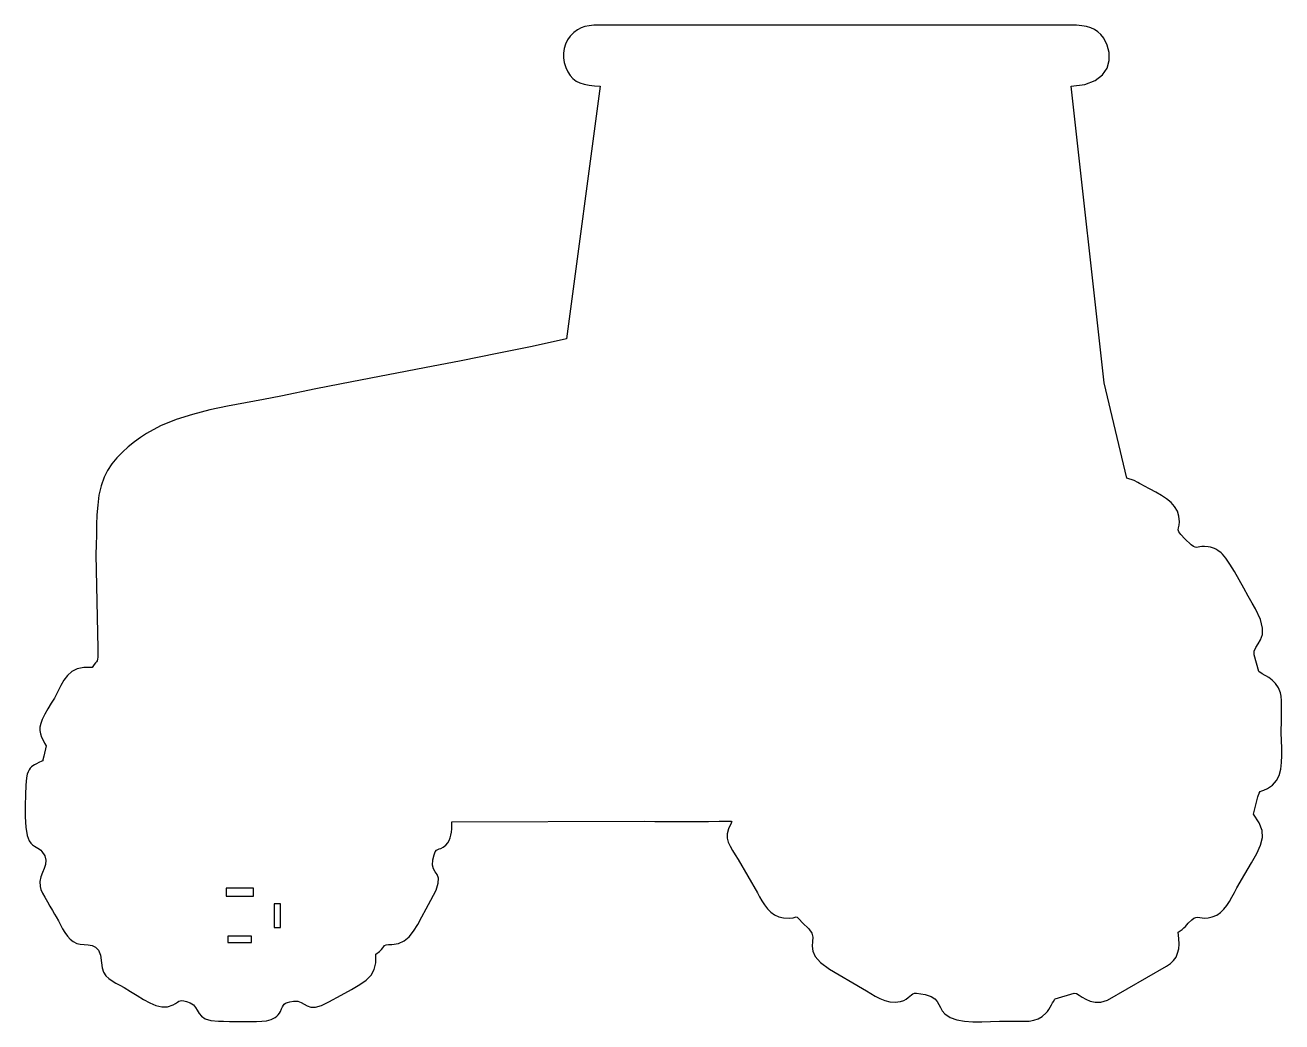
# Model space of a CAD drawing. Header units: millimetres. Extents: x -8 to 152, y 0 to 127.
import ezdxf

# ---------------------------------------------------------------- set-up
doc = ezdxf.new("R2010")
doc.units = ezdxf.units.MM
doc.layers.get('0').update_dxf_attribs({"linetype": 'CONTINUOUS'})

msp = doc.modelspace()

# ---------------------------------------------------------------- linework, layer by layer
for points in [[(-8.28, 27.98), (-8.27, 26.55), (-8.19, 25.23), (-8.03, 24.16), (-7.77, 23.48), (-7.55, 23.21), (-7.33, 23), (-7.1, 22.82), (-6.88, 22.67), (-6.66, 22.55), (-6.47, 22.42), (-6.29, 22.3), (-6.14, 22.15), (-5.77, 21.57), (-5.64, 21.02), (-5.69, 20.5), (-5.86, 19.99), (-6.08, 19.47), (-6.28, 18.92), (-6.39, 18.33), (-6.37, 17.67), (-6.26, 17.31), (-6.05, 16.84), (-5.77, 16.31), (-5.45, 15.74), (-5.12, 15.17), (-4.8, 14.63), (-4.52, 14.17), (-4.31, 13.8), (-4.05, 13.32), (-3.78, 12.81), (-3.51, 12.31), (-3.22, 11.83), (-2.9, 11.38), (-2.55, 10.99), (-2.15, 10.67), (-1.71, 10.44), (-1.25, 10.34), (-0.75, 10.3), (-0.24, 10.27), (0.25, 10.17), (0.69, 9.96), (1.06, 9.56), (1.31, 8.93), (1.43, 7.98), (1.52, 7.31), (1.72, 6.77), (2.01, 6.33), (2.38, 5.97), (2.82, 5.66), (3.29, 5.38), (3.8, 5.11), (4.33, 4.82), (5.15, 4.32), (5.97, 3.8), (6.78, 3.3), (7.58, 2.86), (8.37, 2.53), (9.13, 2.35), (9.87, 2.36), (10.59, 2.62), (10.88, 2.8), (11.11, 2.95), (11.3, 3.07), (11.48, 3.14), (11.68, 3.16), (11.94, 3.13), (12.28, 3.04), (12.74, 2.87), (13.15, 2.63), (13.42, 2.3), (13.64, 1.92), (13.87, 1.53), (14.19, 1.17), (14.66, 0.85), (15.36, 0.63), (16.36, 0.54), (16.97, 0.53), (17.73, 0.51), (18.58, 0.5), (19.47, 0.48), (20.35, 0.48), (21.17, 0.5), (21.88, 0.54), (22.44, 0.6), (22.76, 0.67), (23.05, 0.76), (23.31, 0.88), (23.55, 1.02), (23.76, 1.18), (23.94, 1.36), (24.09, 1.56), (24.22, 1.77), (24.38, 2.12), (24.5, 2.38), (24.6, 2.58), (24.72, 2.72), (24.88, 2.83), (25.11, 2.91), (25.44, 2.99), (25.91, 3.07), (26.44, 3.07), (26.87, 2.93), (27.26, 2.71), (27.65, 2.49), (28.11, 2.34), (28.69, 2.32), (29.44, 2.52), (30.41, 3), (31.95, 3.87), (33.26, 4.58), (34.32, 5.19), (35.16, 5.78), (35.77, 6.39), (36.18, 7.1), (36.38, 7.98), (36.39, 9.08), (36.83, 9.4), (37.1, 9.67), (37.27, 9.88), (37.39, 10.04), (37.5, 10.16), (37.68, 10.24), (37.97, 10.28), (38.43, 10.29), (39.28, 10.41), (40, 10.75), (40.63, 11.28), (41.19, 11.99), (41.71, 12.84), (42.24, 13.8), (42.79, 14.85), (43.4, 15.96), (44.04, 17.22), (44.32, 18.11), (44.34, 18.74), (44.18, 19.19), (43.94, 19.55), (43.7, 19.92), (43.57, 20.4), (43.63, 21.08), (43.79, 21.7), (43.94, 22.08), (44.09, 22.3), (44.25, 22.4), (44.44, 22.46), (44.67, 22.53), (44.95, 22.67), (45.3, 22.95), (45.53, 23.22), (45.71, 23.52), (45.84, 23.86), (45.94, 24.22), (46, 24.62), (46.04, 25.04), (46.06, 25.48), (46.06, 25.93), (70.54, 25.98), (71.92, 25.97), (73.28, 25.96), (74.64, 25.96), (76, 25.96), (77.36, 25.97), (78.72, 25.97), (80.09, 25.98), (81.45, 25.98), (81.62, 25.98), (81.69, 25.96), (81.68, 25.89), (81.61, 25.75), (81.28, 25.03), (81.12, 24.39), (81.12, 23.83), (81.25, 23.31), (81.48, 22.8), (81.78, 22.28), (82.14, 21.73), (82.52, 21.11), (84.96, 16.88), (85.24, 16.37), (85.54, 15.85), (85.87, 15.34), (86.24, 14.86), (86.66, 14.43), (87.13, 14.07), (87.67, 13.82), (88.29, 13.68), (89.06, 13.64), (89.51, 13.7), (89.75, 13.79), (89.88, 13.83), (90.02, 13.77), (90.26, 13.54), (90.72, 13.07), (91.51, 12.3), (91.91, 11.76), (92.02, 11.22), (91.99, 10.66), (91.94, 10.08), (92, 9.45), (92.3, 8.77), (92.98, 8.01), (94.15, 7.16), (98.36, 4.69), (98.86, 4.39), (99.4, 4.05), (99.96, 3.72), (100.55, 3.42), (101.17, 3.17), (101.82, 3.01), (102.5, 2.96), (103.19, 3.06), (103.59, 3.19), (103.9, 3.35), (104.16, 3.54), (104.38, 3.72), (104.58, 3.89), (104.77, 4.02), (104.98, 4.1), (105.23, 4.11), (106.32, 3.93), (107.07, 3.69), (107.56, 3.39), (107.87, 3.05), (108.08, 2.68), (108.26, 2.28), (108.48, 1.87), (108.84, 1.46), (109.52, 1), (110.36, 0.7), (111.34, 0.53), (112.41, 0.46), (113.53, 0.45), (114.66, 0.49), (115.77, 0.53), (116.82, 0.55), (117.59, 0.54), (118.3, 0.52), (118.96, 0.52), (119.57, 0.56), (120.15, 0.66), (120.7, 0.85), (121.22, 1.15), (121.72, 1.58), (121.9, 1.78), (122.07, 2.04), (122.24, 2.31), (122.41, 2.6), (122.55, 2.87), (122.69, 3.1), (122.8, 3.28), (122.89, 3.38), (125.28, 4.12), (125.58, 4.06), (125.93, 3.86), (126.33, 3.6), (126.8, 3.32), (127.35, 3.08), (127.98, 2.94), (128.71, 2.97), (129.55, 3.2), (137.07, 7.55), (137.56, 7.88), (137.95, 8.25), (138.26, 8.68), (138.47, 9.18), (138.6, 9.74), (138.65, 10.36), (138.62, 11.07), (138.52, 11.85), (138.79, 12.03), (139.03, 12.21), (139.25, 12.4), (139.45, 12.59), (139.83, 13), (140.26, 13.45), (140.53, 13.66), (140.78, 13.75), (141.03, 13.77), (141.29, 13.73), (141.6, 13.68), (141.95, 13.66), (142.36, 13.69), (142.86, 13.8), (143.44, 14.04), (143.94, 14.38), (144.36, 14.79), (144.73, 15.26), (145.07, 15.78), (145.38, 16.34), (145.69, 16.92), (146.01, 17.52), (147.01, 19.25), (147.88, 20.69), (148.57, 21.9), (149.04, 22.94), (149.27, 23.9), (149.22, 24.83), (148.84, 25.79), (148.11, 26.87), (148.46, 28.23), (148.68, 29.09), (148.84, 29.56), (148.98, 29.78), (149.17, 29.86), (149.45, 29.94), (149.89, 30.15), (150.53, 30.6), (151.05, 31.16), (151.4, 31.83), (151.61, 32.6), (151.71, 33.45), (151.74, 34.35), (151.72, 35.3), (151.69, 36.27), (151.67, 37.25), (151.67, 37.76), (151.69, 38.4), (151.7, 39.12), (151.71, 39.88), (151.7, 40.62), (151.68, 41.31), (151.64, 41.89), (151.57, 42.33), (151.32, 42.99), (150.95, 43.53), (150.52, 43.96), (150.07, 44.3), (149.24, 44.76), (148.8, 45.03), (148.23, 47.17), (148.22, 47.66), (148.42, 48.1), (148.73, 48.56), (149.04, 49.09), (149.26, 49.74), (149.29, 50.58), (149.02, 51.66), (148.37, 53.03), (147.97, 53.74), (147.47, 54.65), (146.9, 55.67), (146.29, 56.74), (145.69, 57.78), (145.12, 58.71), (144.6, 59.47), (144.19, 59.98), (144.02, 60.14), (143.83, 60.29), (143.62, 60.43), (143.4, 60.57), (143.16, 60.69), (142.91, 60.79), (142.64, 60.87), (142.36, 60.92), (141.91, 60.96), (141.56, 60.95), (141.29, 60.91), (141.07, 60.87), (140.87, 60.85), (140.68, 60.88), (140.47, 60.98), (140.21, 61.18), (139.38, 61.96), (138.87, 62.48), (138.62, 62.83), (138.55, 63.09), (138.59, 63.34), (138.67, 63.66), (138.71, 64.12), (138.64, 64.81), (138.44, 65.47), (138.09, 66.05), (137.63, 66.56), (137.06, 67.02), (136.42, 67.45), (135.71, 67.86), (134.96, 68.27), (134.18, 68.7), (133.87, 68.86), (133.62, 69), (133.41, 69.12), (132.92, 69.35), (132.02, 69.68), (129.12, 81.8), (124.93, 119.57), (126.65, 119.78), (127.96, 120.27), (128.89, 120.99), (129.48, 121.87), (129.75, 122.84), (129.75, 123.84), (129.51, 124.8), (129.07, 125.66), (128.71, 126.12), (128.32, 126.49), (127.89, 126.78), (127.41, 127), (126.87, 127.16), (126.26, 127.26), (125.57, 127.32), (124.79, 127.33), (65.67, 127.33), (64.85, 127.33), (64.14, 127.31), (63.53, 127.26), (62.99, 127.16), (62.5, 126.99), (62.04, 126.74), (61.6, 126.39), (61.14, 125.92), (60.8, 125.45), (60.54, 124.92), (60.37, 124.36), (60.28, 123.77), (60.28, 123.17), (60.37, 122.56), (60.55, 121.95), (60.81, 121.37), (61.11, 120.9), (61.47, 120.52), (61.89, 120.21), (62.37, 119.97), (62.91, 119.8), (63.52, 119.68), (64.2, 119.61), (64.96, 119.57), (60.64, 87.39), (56.29, 86.44), (51.81, 85.51), (47.23, 84.6), (42.59, 83.7), (37.94, 82.81), (33.32, 81.91), (28.75, 81.02), (24.28, 80.12), (22.07, 79.69), (19.8, 79.27), (17.51, 78.83), (15.25, 78.34), (13.04, 77.78), (10.94, 77.11), (8.97, 76.31), (7.19, 75.34), (6.42, 74.84), (5.64, 74.28), (4.86, 73.65), (4.11, 72.97), (3.4, 72.24), (2.77, 71.47), (2.22, 70.65), (1.78, 69.8), (1.39, 68.67), (1.12, 67.48), (0.96, 66.24), (0.87, 64.98), (0.83, 63.7), (0.81, 62.43), (0.78, 61.16), (0.72, 59.93), (0.99, 47.99), (0.99, 47.32), (0.98, 46.87), (0.95, 46.6), (0.9, 46.42), (0.81, 46.3), (0.68, 46.15), (0.5, 45.93), (0.27, 45.56), (-0.8, 45.56), (-1.66, 45.38), (-2.33, 45.04), (-2.88, 44.56), (-3.33, 43.96), (-3.73, 43.27), (-4.13, 42.5), (-4.56, 41.67), (-4.95, 41), (-5.37, 40.31), (-5.77, 39.62), (-6.12, 38.96), (-6.3, 38.45), (-6.39, 37.97), (-6.39, 37.52), (-6.31, 37.1), (-6.18, 36.69), (-6, 36.31), (-5.8, 35.94), (-5.59, 35.58), (-5.88, 34.28), (-6.01, 33.8), (-6.04, 33.66), (-6.17, 33.62), (-6.54, 33.47), (-6.83, 33.31), (-7.08, 33.17), (-7.29, 33.04), (-7.47, 32.9), (-7.63, 32.73), (-7.77, 32.53), (-7.9, 32.28), (-8.02, 31.97), (-8.1, 31.51), (-8.18, 30.6), (-8.24, 29.37)], [(17.3, 16.47), (20.8, 16.47), (20.8, 17.47), (17.3, 17.47)], [(23.45, 12.47), (24.25, 12.47), (24.25, 15.47), (23.45, 15.47)], [(17.55, 10.57), (20.55, 10.57), (20.55, 11.37), (17.55, 11.37)]]:
    msp.add_lwpolyline(points, close=True)

doc.saveas('drawing.dxf')
